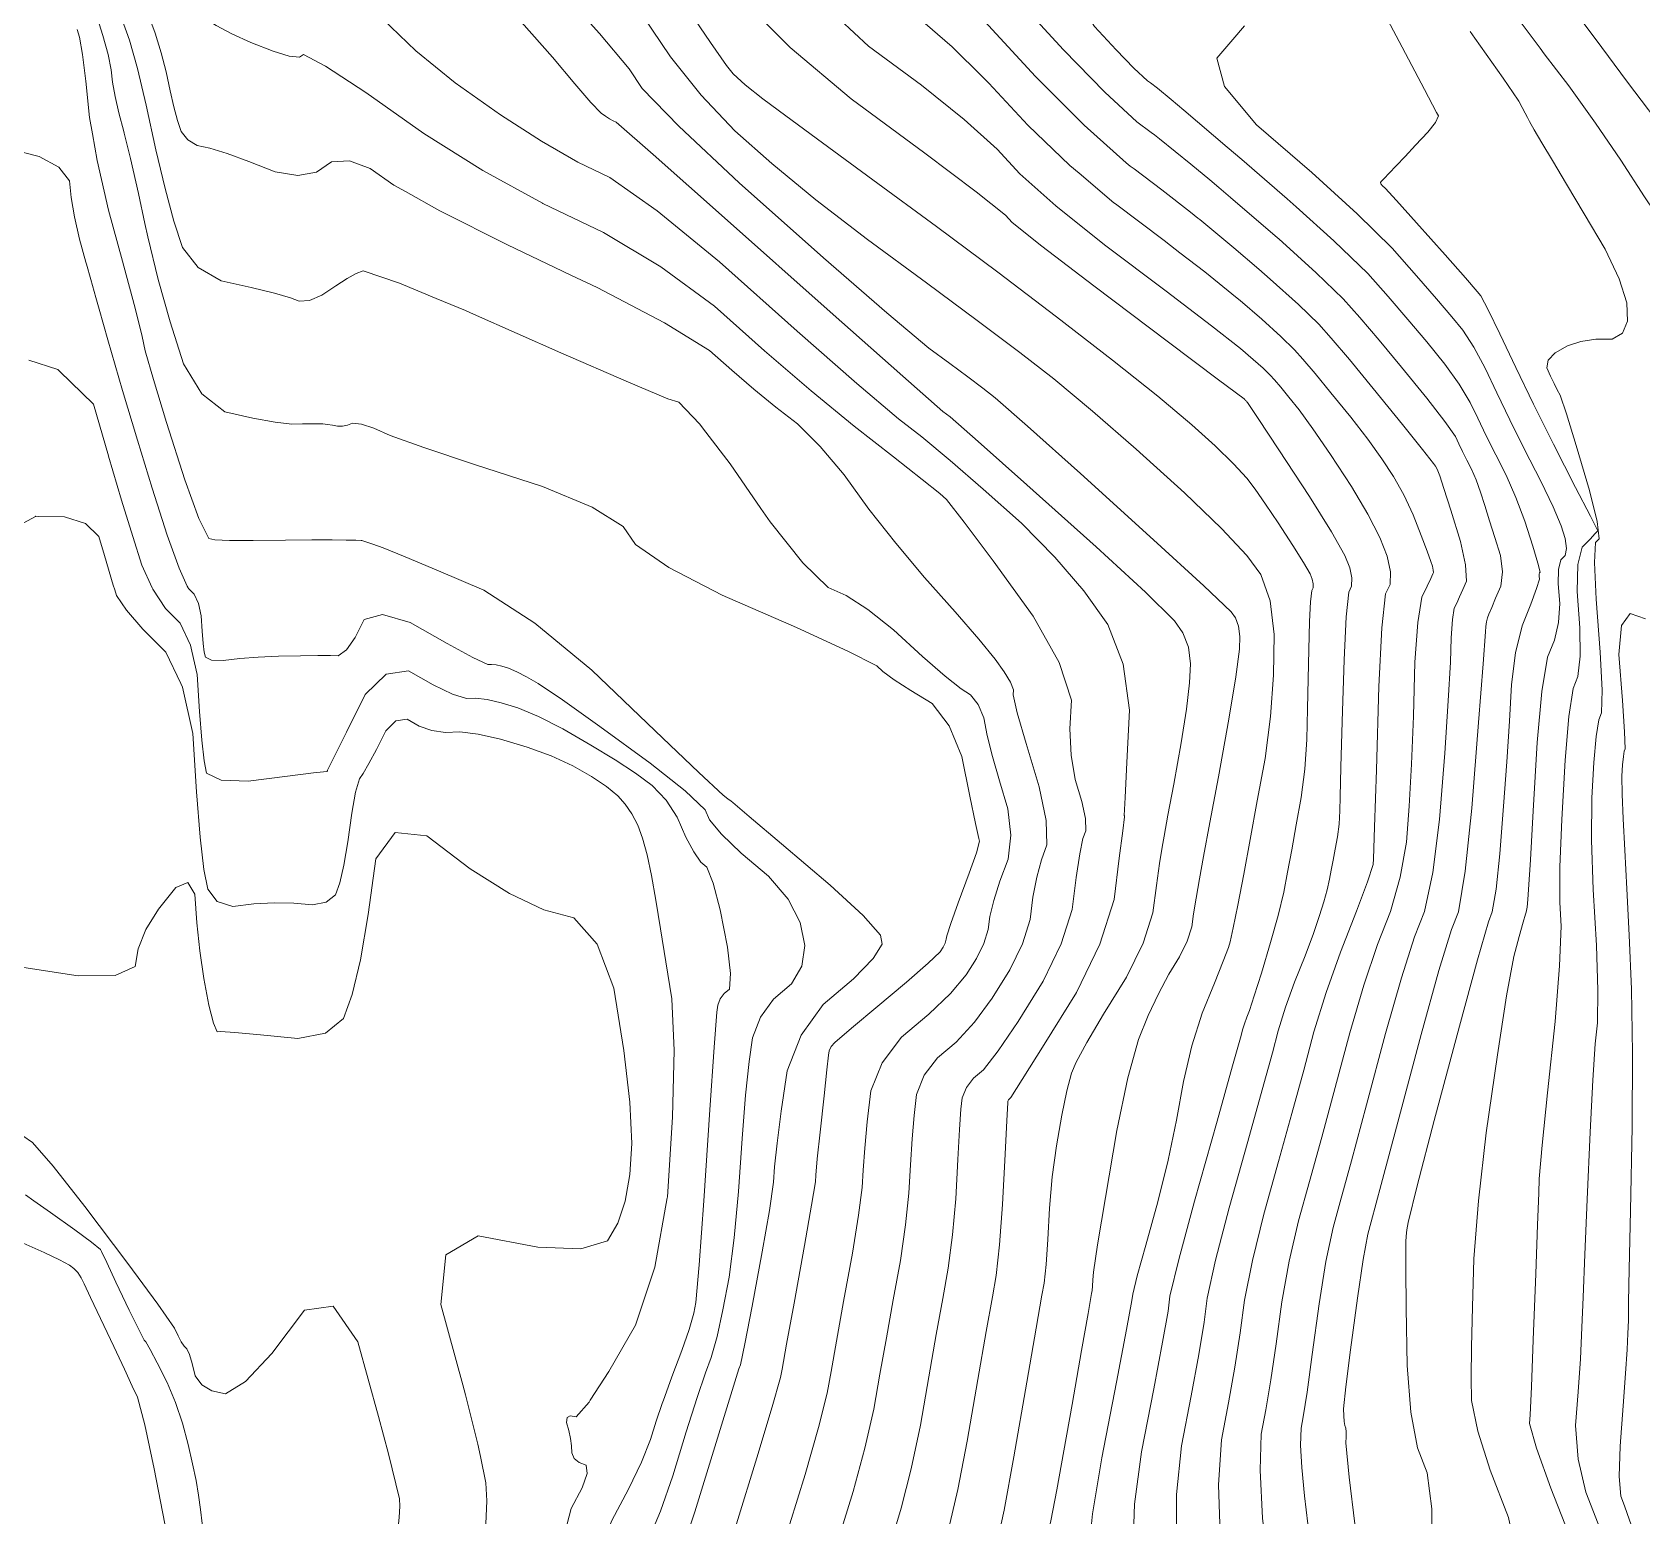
# Model space of a CAD drawing. Header units: inches. Extents: x 1337389 to 1347141, y 407035 to 414577.
# Drawn here: x 1340347.1 to 1340802.1, y 407035.3 to 407457 of the extents above; entities that cross this region are included whole.
import ezdxf

# ---------------------------------------------------------------- set-up
doc = ezdxf.new("R2010")
doc.units = ezdxf.units.IN
doc.header["$MEASUREMENT"] = 0
doc.layers.add('Topo', color=7, linetype='Continuous', lineweight=15, true_color=0x459900)

msp = doc.modelspace()

# ---------------------------------------------------------------- linework, layer by layer
at = {"layer": 'Topo'}
for p, q in [((1340663.382, 407428.617, 1045), (1340664.3368, 407427.899, 1045)), ((1340643.0631, 407417.0761, 1055), (1340652.8841, 407408.7641, 1055)), ((1340657.523, 407419.129, 1050), (1340658.6029, 407418.318, 1050)), ((1340679.9739, 407415.184, 1045), (1340682.5459, 407413.0239, 1045)), ((1340668.895, 407396.6581, 1055), (1340671.5389, 407394.6139, 1055))]:
    msp.add_line(p, q, dxfattribs=at)
for points, elevation in [([(1340581.4829, 407540.2169), (1340584.7511, 407534.876), (1340587.4711, 407526.7391), (1340587.0368, 407520.0659), (1340583.4508, 407514.8571), (1340580.7119, 407510.5279), (1340578.8212, 407507.0791), (1340577.779, 407504.5101), (1340578.556, 407500.944), (1340581.154, 407496.3801), (1340585.5711, 407490.8199), (1340589.5969, 407486.3159), (1340593.2311, 407482.8661), (1340596.4742, 407480.472), (1340603.8049, 407473.2671), (1340615.224, 407461.2531), (1340621.8852, 407454.028)], 1050), ([(1340373.142, 407428.4471), (1340373.0391, 407428.8722), (1340371.6001, 407434.1511), (1340370.5221, 407438.817), (1340369.8051, 407442.87), (1340369.4509, 407446.31), (1340368.5419, 407450.6971), (1340367.079, 407456.0311), (1340365.061, 407462.3111), (1340362.9031, 407467.695), (1340360.6059, 407472.1829), (1340358.1699, 407475.7752), (1340355.4931, 407479.3141), (1340352.575, 407482.803), (1340349.418, 407486.2391), (1340341.215, 407493.883), (1340327.9681, 407505.7341), (1340327.3979, 407506.2341)], 1110), ([(1340452.3169, 407432.1651), (1340441.374, 407439.8781), (1340430.0449, 407447.3271), (1340423.8011, 407450.657), (1340422.6419, 407449.8658), (1340419.77, 407450.1741), (1340415.1859, 407451.5811), (1340408.8881, 407454.0881), (1340403.531, 407456.519), (1340399.116, 407458.875), (1340395.6428, 407461.155), (1340392.9322, 407462.853), (1340390.9849, 407463.9672), (1340389.7999, 407464.4981), (1340388.8331, 407465.296), (1340388.0839, 407466.3631), (1340387.551, 407467.697), (1340385.736, 407473.806), (1340382.6401, 407484.69), (1340378.2631, 407500.3481), (1340376.0169, 407506.115)], 1095), ([(1340663.2587, 407442.598), (1340662.4342, 407443.2181), (1340658.5531, 407446.8158), (1340653.5419, 407451.9468), (1340647.401, 407458.6091), (1340644.0341, 407463.9599), (1340643.4429, 407467.9971), (1340645.6261, 407470.7229), (1340648.2659, 407473.6879), (1340651.3642, 407476.8921), (1340654.92, 407480.336), (1340656.9321, 407484.7401), (1340657.4011, 407490.1039), (1340656.5791, 407494.9439)], 1040), ([(1340573.0721, 407483.3371), (1340578.176, 407477.626), (1340588.3751, 407467.9451), (1340597.4741, 407461.2258), (1340607.2011, 407452.775), (1340615.8789, 407444.2401)], 1055), ([(1340494.4901, 407471.1351), (1340507.4859, 407456.5752), (1340515.825, 407446.558), (1340519.5079, 407441.0821), (1340529.9001, 407430.3661), (1340547.0021, 407414.408), (1340570.8129, 407393.2089), (1340588.6669, 407377.625), (1340600.565, 407367.654), (1340606.507, 407363.2989), (1340611.6119, 407359.509), (1340615.8809, 407356.2851), (1340619.3129, 407353.6271), (1340628.4961, 407345.6071), (1340643.4309, 407332.2239), (1340664.1159, 407313.4802), (1340678.3201, 407300.4269), (1340686.0421, 407293.0651), (1340687.2817, 407291.394), (1340688.0851, 407289.0859), (1340688.4522, 407286.1411), (1340688.383, 407282.5581), (1340687.3539, 407274.755), (1340685.364, 407262.7319), (1340682.4141, 407246.4879), (1340680.0461, 407233.5541), (1340678.261, 407223.928), (1340677.0582, 407217.612), (1340676.1039, 407212.1981), (1340675.3979, 407207.687), (1340674.941, 407204.078), (1340673.6231, 407200.04), (1340671.445, 407195.5737), (1340668.406, 407190.679), (1340665.454, 407185.149), (1340662.5881, 407178.9841), (1340659.8091, 407172.1849), (1340656.8619, 407161.338), (1340653.7492, 407146.445), (1340650.4682, 407127.504), (1340648.244, 407114.1538), (1340647.0772, 407106.394), (1340646.968, 407104.2249), (1340646.845, 407102.503), (1340646.7079, 407101.2269), (1340646.557, 407100.3979), (1340645.5731, 407094.755), (1340643.7582, 407084.2971), (1340641.1111, 407069.026), (1340638.7761, 407055.9049), (1340636.7529, 407044.9362), (1340635.0421, 407036.1168), (1340634.892, 407035.2906)], 1080), ([(1340542.52, 407472.7671), (1340547.6201, 407466.3469), (1340557.204, 407456.7981)], 1065), ([(1340774.5499, 407450.8659), (1340773.377, 407452.4122), (1340766.0659, 407462.2041), (1340760.6139, 407469.651)], 1020), ([(1340567.3479, 407468.1903), (1340583.518, 407453.025), (1340598.4739, 407441.9801), (1340610.5972, 407432.282), (1340619.8861, 407423.932), (1340626.3419, 407416.9279), (1340636.4631, 407407.8901), (1340650.25, 407396.8149), (1340667.7041, 407383.705), (1340680.5261, 407373.9429), (1340688.717, 407367.5299), (1340692.2758, 407364.4662), (1340695.0552, 407361.967), (1340697.0529, 407360.0311), (1340698.271, 407358.659), (1340700.041, 407356.562), (1340702.363, 407353.741), (1340705.2391, 407350.1951), (1340709.143, 407344.8098), (1340714.075, 407337.5861), (1340720.0351, 407328.5219), (1340724.7029, 407320.707), (1340728.0781, 407314.1432), (1340730.1609, 407308.828), (1340731.126, 407304.399), (1340730.975, 407300.8569), (1340729.707, 407298.2021), (1340728.6369, 407288.5809), (1340727.765, 407271.996), (1340727.0899, 407248.4461), (1340726.5988, 407232.2122), (1340726.2919, 407223.293), (1340726.168, 407221.6899), (1340724.5629, 407216.751), (1340721.4771, 407208.476), (1340716.91, 407196.8639), (1340712.9019, 407185.5031), (1340709.4521, 407174.39), (1340706.56, 407163.5269), (1340703.2299, 407151.3041), (1340699.4627, 407137.7211), (1340695.2581, 407122.778), (1340692.042, 407109.7178), (1340689.815, 407098.543), (1340688.578, 407089.2509), (1340687.0751, 407079.5639), (1340685.3069, 407069.4801), (1340683.2729, 407059.0009), (1340682.5011, 407046.275), (1340682.8606, 407035.2906)], 1060), ([(1340726.905, 407466.895), (1340734.3791, 407452.74), (1340740.6941, 407440.7741), (1340744.1039, 407434.3001), (1340744.611, 407433.32), (1340743.794, 407431.44), (1340741.654, 407428.6591), (1340738.1912, 407424.9772), (1340735.21, 407421.824), (1340732.7109, 407419.198), (1340730.694, 407417.101), (1340729.2748, 407415.6151), (1340728.4539, 407414.7419), (1340728.2299, 407414.481), (1340728.339, 407414.084), (1340728.7811, 407413.5531), (1340729.5539, 407412.887), (1340732.768, 407409.403), (1340738.421, 407403.0991), (1340746.5129, 407393.977), (1340752.2392, 407387.4879), (1340755.5981, 407383.632), (1340756.5901, 407382.4081), (1340758.7332, 407378.4281), (1340762.0249, 407371.692), (1340766.4683, 407362.199), (1340771.5141, 407351.801), (1340777.1661, 407340.4951), (1340783.4209, 407328.284), (1340787.5949, 407320.1309), (1340789.688, 407316.0359), (1340789.6991, 407315.9999), (1340788.967, 407315.215), (1340787.4921, 407313.6831), (1340785.272, 407311.4018), (1340784.0581, 407306.4521), (1340783.8501, 407298.833), (1340784.647, 407288.544), (1340784.7239, 407280.5421), (1340784.0819, 407274.8269), (1340782.7202, 407271.398), (1340781.4989, 407263.5181), (1340780.4191, 407251.1861), (1340779.4801, 407234.404), (1340778.9849, 407220.985), (1340778.9319, 407210.9281), (1340779.3229, 407204.2349), (1340778.8741, 407193.0359), (1340777.5849, 407177.3321), (1340775.457, 407157.122), (1340773.9781, 407142.2838), (1340773.148, 407132.8181), (1340772.967, 407128.7231), (1340772.6248, 407119.771), (1340772.1222, 407105.9619), (1340771.458, 407087.2959), (1340770.9499, 407074.017), (1340770.5978, 407066.1249), (1340770.4018, 407063.619), (1340772.3398, 407056.7031), (1340776.4102, 407045.3758), (1340780.386, 407035.2906)], 1030), ([(1340372.565, 407460.474), (1340374.6031, 407454.705), (1340376.8692, 407446.6459), (1340379.3629, 407436.2972), (1340382.0851, 407423.6571), (1340384.6899, 407412.738), (1340387.176, 407403.5401), (1340389.544, 407396.0639), (1340393.9781, 407390.4439), (1340400.4769, 407386.6799), (1340409.0418, 407384.7729), (1340415.579, 407383.172), (1340420.0861, 407381.8778), (1340422.5642, 407380.892), (1340425.5261, 407381.1281), (1340428.9719, 407382.5881), (1340432.9019, 407385.2698), (1340436.153, 407387.314), (1340438.726, 407388.72), (1340440.619, 407389.486), (1340450.8951, 407386.008), (1340461.3079, 407381.6969)], 1105), ([(1340379.828, 407462.286), (1340381.824, 407456.6371), (1340383.5341, 407451.1101), (1340384.9569, 407445.7051), (1340386.0952, 407440.423), (1340387.1831, 407435.8601), (1340388.2219, 407432.016), (1340389.2119, 407428.891), (1340391.0652, 407426.543), (1340393.7821, 407424.9691), (1340397.3608, 407424.172), (1340402.228, 407422.6531), (1340408.382, 407420.4131), (1340415.8219, 407417.4519), (1340422.1922, 407416.44), (1340427.4921, 407417.3769), (1340431.721, 407420.2631), (1340436.7781, 407420.6109), (1340442.6629, 407418.4181), (1340449.376, 407413.6869), (1340452.6111, 407411.8891)], 1100), ([(1340446.1701, 407460.7641), (1340455.5269, 407451.6919), (1340466.6281, 407442.63), (1340479.4721, 407433.5771), (1340491.046, 407426.106), (1340501.3499, 407420.2149), (1340510.3842, 407415.9059), (1340523.735, 407406.5031), (1340541.4039, 407392.0061), (1340563.39, 407372.4159), (1340580.2481, 407357.642), (1340591.9801, 407347.6849), (1340598.5851, 407342.544), (1340606.5778, 407335.907), (1340615.961, 407327.775), (1340626.7331, 407318.147), (1340636.1987, 407308.5642), (1340644.3599, 407299.0251), (1340651.2151, 407289.53), (1340655.531, 407278.275), (1340657.3089, 407265.2579), (1340656.547, 407250.481), (1340656.0561, 407240.5768), (1340655.8332, 407235.5482), (1340655.8809, 407235.393), (1340655.9058, 407235.2721), (1340655.9081, 407235.1849), (1340655.8881, 407235.1322), (1340655.383, 407231.216), (1340654.393, 407223.438), (1340652.9181, 407211.7962), (1340648.8939, 407199.1379), (1340642.322, 407185.461), (1340633.2001, 407170.7668), (1340626.9968, 407160.869), (1340623.712, 407155.7659), (1340623.3459, 407155.458), (1340623.0872, 407155.116), (1340622.9341, 407154.738), (1340622.889, 407154.3248), (1340622.622, 407149.3291), (1340622.132, 407139.751), (1340621.42, 407125.5909), (1340620.5819, 407114.1601), (1340619.6171, 407105.4581), (1340618.527, 407099.4851), (1340616.7931, 407089.698), (1340614.4178, 407076.097), (1340611.3989, 407058.6821), (1340608.7303, 407044.9541), (1340606.4981, 407035.2906)], 1090), ([(1340519.7162, 407461.5699), (1340527.518, 407449.9722), (1340536.191, 407439.1479), (1340545.737, 407429.0989), (1340556.1542, 407419.824), (1340568.661, 407409.563), (1340583.2581, 407398.317), (1340599.944, 407386.0851), (1340614.281, 407375.4421), (1340626.2689, 407366.3881), (1340635.9071, 407358.9229), (1340646.881, 407349.8249), (1340659.191, 407339.0939), (1340672.8351, 407326.7299), (1340683.2609, 407316.695), (1340690.4699, 407308.989), (1340694.4599, 407303.611), (1340697.046, 407296.1818), (1340698.2269, 407286.7031), (1340698.0039, 407275.172), (1340697.1301, 407263.491), (1340695.6051, 407251.6579), (1340693.428, 407239.675), (1340691.4209, 407228.7672), (1340689.5848, 407218.9349), (1340687.917, 407210.18), (1340686.644, 407203.8089), (1340685.7651, 407199.824), (1340685.2788, 407198.2231), (1340683.802, 407194.334), (1340681.332, 407188.1539), (1340677.8711, 407179.6849), (1340674.9329, 407170.402), (1340672.5178, 407160.304), (1340670.6281, 407149.391), (1340668.2239, 407138.05), (1340665.3048, 407126.2812), (1340661.8729, 407114.0849), (1340659.509, 407105.3831), (1340658.2131, 407100.176), (1340657.985, 407098.4639), (1340656.4501, 407090.195), (1340653.6068, 407075.3699), (1340649.4569, 407053.987), (1340646.8559, 407038.1029), (1340646.5714, 407035.2906)], 1075), ([(1340531.63, 407464.6559), (1340538.857, 407454.0541), (1340543.415, 407447.5601), (1340545.2741, 407445.219), (1340548.6829, 407442.0579), (1340553.6399, 407438.074), (1340560.147, 407433.2688), (1340570.5029, 407425.6539), (1340584.707, 407415.23), (1340602.759, 407401.996), (1340620.076, 407389.0832), (1340636.6569, 407376.491), (1340652.5021, 407364.219), (1340665.2669, 407354.0431), (1340674.9499, 407345.9639), (1340681.5539, 407339.9799), (1340686.7279, 407334.9511), (1340690.4741, 407330.8751), (1340692.79, 407327.7521), (1340695.735, 407323.5409), (1340699.308, 407318.2409), (1340703.51, 407311.851), (1340706.518, 407307.0649), (1340708.332, 407303.8802), (1340708.9511, 407302.298), (1340709.2391, 407300.9801), (1340709.194, 407299.9259), (1340708.8163, 407299.1359), (1340708.4889, 407295.944), (1340708.21, 407290.351), (1340707.9811, 407282.3569), (1340707.7719, 407274.1328), (1340707.584, 407265.678), (1340707.416, 407256.9929), (1340706.8371, 407248.6289), (1340705.8449, 407240.5851), (1340704.4428, 407232.861), (1340703.1488, 407225.8311), (1340701.965, 407219.494), (1340700.8908, 407213.8511), (1340699.3019, 407207.2129), (1340697.2001, 407199.5821), (1340694.5831, 407190.9579), (1340692.5859, 407184.5641), (1340691.2069, 407180.4011), (1340690.4471, 407178.4679), (1340689.7978, 407176.645), (1340689.259, 407174.9291), (1340688.832, 407173.3219), (1340686.4252, 407164.7132), (1340682.0402, 407149.0999), (1340675.6758, 407126.4849), (1340671.245, 407109.9959), (1340668.747, 407099.632), (1340668.1833, 407095.3929), (1340666.6581, 407086.6511), (1340664.174, 407073.4071), (1340660.729, 407055.6578), (1340658.7378, 407040.8271), (1340658.4879, 407035.2906)], 1070), ([(1340627.828, 407463.7119), (1340638.6131, 407452.0119), (1340650.3209, 407440.0249), (1340659.388, 407431.617), (1340663.382, 407428.617)], 1045), ([(1340824.5508, 407407.4219), (1340821.571, 407411.39), (1340813.8811, 407421.6529), (1340809.855, 407427.0659), (1340809.492, 407427.6289), (1340808.3939, 407429.1321), (1340806.5599, 407431.577), (1340803.9901, 407434.9631), (1340798.1151, 407442.816), (1340788.935, 407455.1359), (1340782.095, 407464.3311)], 1015), ([(1340359.8201, 407457.6759), (1340360.503, 407455.549), (1340361.313, 407450.694), (1340362.25, 407443.1111), (1340363.3121, 407432.7992), (1340364.1229, 407428.2121)], 1115), ([(1340485.4171, 407459.8319), (1340494.199, 407449.868), (1340500.4711, 407442.3881), (1340505.062, 407437.112), (1340507.9721, 407434.0418), (1340509.2008, 407433.176), (1340510.3079, 407432.461), (1340511.2937, 407431.8972), (1340512.1579, 407431.4851), (1340522.675, 407422.3521), (1340542.8438, 407404.5), (1340572.6662, 407377.928), (1340593.227, 407359.683), (1340604.5271, 407349.7671), (1340606.5679, 407348.179), (1340614.4771, 407341.2671), (1340628.254, 407329.031), (1340647.901, 407311.47), (1340661.8082, 407298.642), (1340669.9771, 407290.544), (1340672.407, 407287.179), (1340673.9352, 407283.139), (1340674.56, 407278.424), (1340674.282, 407273.036), (1340673.3939, 407265.572), (1340671.895, 407256.0311), (1340669.7851, 407244.4152), (1340668.181, 407235.6321), (1340667.082, 407229.681), (1340666.4879, 407226.564), (1340665.7669, 407221.915), (1340664.9179, 407215.7349), (1340663.9412, 407208.0239), (1340661.1252, 407199.396), (1340656.4701, 407189.852), (1340649.9771, 407179.3912), (1340645.2219, 407171.376), (1340642.2059, 407165.805), (1340640.9279, 407162.6799), (1340639.573, 407157.694), (1340638.142, 407150.8471), (1340636.6342, 407142.14), (1340635.4791, 407133.37), (1340634.678, 407124.537), (1340634.231, 407115.64), (1340633.726, 407108.5751), (1340633.1631, 407103.3419), (1340632.542, 407099.941), (1340630.904, 407090.614), (1340628.25, 407075.36), (1340624.578, 407054.1791), (1340621.8371, 407039.111), (1340621.0642, 407035.2906)], 1085), ([(1340557.204, 407456.7981), (1340561.376, 407452.6419), (1340578.6611, 407438.1039), (1340599.475, 407422.734), (1340613.994, 407411.79), (1340622.2181, 407405.2709), (1340624.147, 407403.1778), (1340632.4759, 407396.4929), (1340647.2051, 407385.2142), (1340668.3331, 407369.3431), (1340682.4891, 407358.7019), (1340689.6709, 407353.2919), (1340689.8791, 407353.112), (1340690.0421, 407352.9661), (1340690.1591, 407352.8521), (1340690.23, 407352.772), (1340690.334, 407352.6492), (1340690.4699, 407352.484), (1340690.638, 407352.277), (1340693.6451, 407347.737), (1340699.489, 407338.866), (1340708.171, 407325.6632), (1340714.4101, 407315.7111), (1340718.205, 407309.0112), (1340719.5561, 407305.563), (1340720.1819, 407302.6899), (1340720.084, 407300.3921), (1340719.262, 407298.6689), (1340718.547, 407291.7112), (1340717.9399, 407279.5181), (1340717.4412, 407262.0892), (1340717.0827, 407249.1722), (1340716.8661, 407240.7661), (1340716.7911, 407236.8711), (1340716.531, 407233.1191), (1340716.086, 407229.5121), (1340715.457, 407226.0481), (1340714.8769, 407222.8951), (1340714.346, 407220.0528), (1340713.864, 407217.5222), (1340713.1521, 407214.5451), (1340712.2088, 407211.1231), (1340711.0349, 407207.2539), (1340709.27, 407202.1769), (1340706.913, 407195.8891), (1340703.9639, 407188.3921), (1340701.4452, 407181.316), (1340699.3549, 407174.6599), (1340697.696, 407168.425), (1340694.8281, 407158.008), (1340690.751, 407143.411), (1340685.4669, 407124.632), (1340681.6431, 407109.8567), (1340679.2809, 407099.0869), (1340678.3801, 407092.3219), (1340676.8671, 407083.108), (1340674.7402, 407071.4429), (1340672.001, 407057.3301), (1340670.62, 407043.5513), (1340670.6053, 407035.2906)], 1065), ([(1340689.7779, 407458.7219), (1340686.517, 407454.9359), (1340681.9809, 407449.627), (1340684.1941, 407441.5809), (1340693.1561, 407430.796), (1340708.868, 407417.2741), (1340721.6581, 407405.649), (1340731.5259, 407395.9211), (1340738.4729, 407388.091), (1340744.1179, 407381.6201), (1340748.4621, 407376.509), (1340751.5038, 407372.7579), (1340754.625, 407367.9231), (1340757.823, 407362.0049), (1340761.1, 407355.0041), (1340764.822, 407347.334), (1340768.9899, 407338.9962), (1340773.6041, 407329.989), (1340777.0591, 407322.791), (1340779.357, 407317.3999), (1340780.4979, 407313.817), (1340780.8588, 407311.0179), (1340780.4401, 407309.0029), (1340779.242, 407307.772), (1340778.5869, 407305.1), (1340778.474, 407300.987), (1340778.9052, 407295.4331), (1340778.5541, 407290.1259), (1340777.4221, 407285.0641), (1340775.51, 407280.249), (1340773.8749, 407270.6039), (1340772.518, 407256.1281), (1340771.438, 407236.8219), (1340770.6429, 407222.9879), (1340770.1349, 407214.6239), (1340769.912, 407211.7311), (1340769.685, 407209.603), (1340769.4541, 407208.241), (1340769.2191, 407207.6431), (1340768.5571, 407205.3469), (1340767.4681, 407201.351), (1340765.952, 407195.6561), (1340763.8941, 407184.5062), (1340761.2941, 407167.9039), (1340758.1519, 407145.8471), (1340755.9281, 407126.6012), (1340754.6209, 407110.1672), (1340754.232, 407096.543), (1340754.001, 407085.339), (1340753.9288, 407076.5531), (1340754.015, 407070.1869), (1340755.788, 407061.486), (1340759.2479, 407050.45), (1340764.3961, 407037.0799), (1340764.8377, 407035.2906)], 1035), ([(1340767.183, 407437.7178), (1340762.9271, 407443.9709), (1340754.9459, 407455.299), (1340753.6121, 407457.166)], 1025), ([(1340621.8852, 407454.028), (1340630.7331, 407444.429), (1340644.438, 407430.683), (1340656.3421, 407420.0171), (1340657.523, 407419.129)], 1050), ([(1340811.166, 407398.1751), (1340808.692, 407401.71), (1340802.8621, 407410.448), (1340796.201, 407420.782), (1340789.0659, 407431.2202), (1340781.4579, 407441.7629), (1340774.5499, 407450.8659)], 1020), ([(1340615.8789, 407444.2401), (1340617.5549, 407442.5919), (1340628.537, 407430.6789), (1340640.451, 407419.2859), (1340643.0631, 407417.0761)], 1055), ([(1340669.1039, 407437.8841), (1340665.184, 407441.1518), (1340663.2587, 407442.598)], 1040), ([(1340689.0189, 407420.9398), (1340684.9002, 407424.4851), (1340672.6731, 407434.9081), (1340669.1039, 407437.8841)], 1040), ([(1340790.741, 407264.59), (1340790.8941, 407270.959), (1340790.389, 407281.6559), (1340789.225, 407296.6791), (1340788.7801, 407307.0329), (1340789.0529, 407312.7201), (1340790.0429, 407313.7379), (1340789.458, 407318.6401), (1340787.298, 407327.425), (1340783.5609, 407340.0941), (1340780.8058, 407349.0569), (1340779.031, 407354.3122), (1340778.238, 407355.8618), (1340777.346, 407357.67), (1340776.355, 407359.738), (1340775.2663, 407362.065), (1340775.6943, 407364.261), (1340777.6389, 407366.327), (1340781.1001, 407368.262), (1340784.932, 407369.5479), (1340789.136, 407370.1831), (1340793.7119, 407370.1679), (1340796.6941, 407371.8739), (1340798.082, 407375.3011), (1340797.8769, 407380.448), (1340795.7639, 407387.2201), (1340791.7429, 407395.6169), (1340785.813, 407405.6391), (1340780.862, 407413.9909), (1340776.889, 407420.6732), (1340773.893, 407425.6859), (1340771.7151, 407429.3799), (1340770.3519, 407431.7549), (1340769.8072, 407432.8109), (1340769.1301, 407434.108), (1340768.3231, 407435.6431), (1340767.3861, 407437.4189), (1340767.183, 407437.7178)], 1025), ([(1340491.317, 407408.5831), (1340474.466, 407417.8609), (1340457.7879, 407428.3089), (1340452.3169, 407432.1651)], 1095), ([(1340326.5899, 407427.2339), (1340328.1269, 407426.95), (1340334.0228, 407425.644), (1340341.005, 407423.92), (1340349.0711, 407421.7781), (1340354.6099, 407418.7849), (1340357.622, 407414.9391), (1340358.1061, 407410.2419), (1340359.07, 407404.7568), (1340360.5151, 407398.4859), (1340362.2881, 407391.982)], 1120), ([(1340364.1229, 407428.2121), (1340365.459, 407420.6499), (1340368.69, 407406.662), (1340372.62, 407392.251)], 1115), ([(1340378.948, 407402.84), (1340377.1131, 407411.3592), (1340374.8769, 407421.2751), (1340373.142, 407428.4471)], 1110), ([(1340664.3368, 407427.899), (1340665.8139, 407426.7902), (1340674.636, 407419.6672), (1340679.9739, 407415.184)], 1045), ([(1340704.4002, 407407.6031), (1340701.8651, 407409.883), (1340689.0189, 407420.9398)], 1040), ([(1340658.6029, 407418.318), (1340666.4441, 407412.4279), (1340674.5201, 407406.064)], 1050), ([(1340452.6111, 407411.8891), (1340462.3091, 407406.498), (1340481.463, 407396.8521), (1340499.3659, 407388.3109)], 1100), ([(1340682.5459, 407413.0239), (1340685.854, 407410.246), (1340699.1429, 407398.8089)], 1045), ([(1340591.4375, 407035.2906), (1340592.7968, 407039.674), (1340595.6239, 407050.798), (1340598.22, 407063.1851), (1340600.586, 407076.834), (1340602.6829, 407088.782), (1340604.512, 407099.029), (1340606.072, 407107.5729), (1340607.298, 407116.9609), (1340608.1889, 407127.194), (1340608.746, 407138.2701), (1340609.234, 407146.714), (1340609.652, 407152.528), (1340610.0009, 407155.7111), (1340611.1738, 407158.6211), (1340613.1709, 407161.2589), (1340615.9921, 407163.6259), (1340620.2181, 407168.9819), (1340625.8502, 407177.327), (1340632.886, 407188.6629), (1340637.9572, 407199.2129), (1340641.0612, 407208.9792), (1340642.199, 407217.9591), (1340643.2241, 407224.6539), (1340644.1361, 407229.0631), (1340644.9359, 407231.1861), (1340644.8371, 407234.672), (1340643.8401, 407239.522), (1340641.9452, 407245.7341), (1340640.8209, 407252.5769), (1340640.4669, 407260.0511), (1340640.885, 407268.155), (1340637.4028, 407278.7659), (1340630.0229, 407291.8819), (1340618.743, 407307.505), (1340610.5899, 407318.4848), (1340605.5661, 407324.824), (1340603.668, 407326.5187), (1340598.68, 407330.5481), (1340590.6021, 407336.9089), (1340579.433, 407345.602), (1340567.2698, 407355.6011), (1340554.114, 407366.9039), (1340539.9639, 407379.512), (1340524.796, 407390.653), (1340508.61, 407400.3271), (1340491.4071, 407408.5328), (1340491.317, 407408.5831)], 1095), ([(1340652.8841, 407408.7641), (1340653.2961, 407408.4158), (1340667.0741, 407398.0663), (1340668.895, 407396.6581)], 1055), ([(1340674.5201, 407406.064), (1340676.5991, 407404.4251), (1340677.1379, 407403.9799)], 1050), ([(1340742.7275, 407035.2906), (1340742.749, 407039.559), (1340741.4238, 407049.713), (1340738.709, 407056.7672), (1340736.8262, 407066.874), (1340735.7739, 407080.0349), (1340735.5538, 407096.2498), (1340735.4199, 407107.491), (1340735.371, 407113.756), (1340735.4078, 407115.046), (1340735.531, 407116.6021), (1340735.7419, 407118.4238), (1340736.04, 407120.5129), (1340738.6071, 407130.8041), (1340743.4429, 407149.297), (1340750.55, 407175.9919), (1340755.654, 407194.7219), (1340758.757, 407205.4881), (1340759.8589, 407208.2879), (1340760.941, 407214.6741), (1340762.005, 407224.6481), (1340763.0499, 407238.2078), (1340763.941, 407250.7071), (1340764.6762, 407262.145), (1340765.2569, 407272.5219), (1340766.465, 407281.507), (1340768.3, 407289.1), (1340770.7629, 407295.302), (1340772.3841, 407299.7091), (1340773.162, 407302.3221), (1340773.0991, 407303.141), (1340773.1159, 407303.7481), (1340773.2119, 407304.1419), (1340773.3891, 407304.324), (1340772.7502, 407306.821), (1340771.296, 407311.6341), (1340769.0271, 407318.7639), (1340766.5238, 407325.4498), (1340763.7859, 407331.695), (1340760.814, 407337.4959), (1340758.13, 407342.867), (1340755.7319, 407347.8081), (1340753.621, 407352.3181), (1340750.5168, 407357.417), (1340746.4179, 407363.107), (1340741.326, 407369.3859), (1340735.9969, 407375.7521), (1340730.4321, 407382.2038), (1340724.6321, 407388.7431), (1340715.1091, 407397.969), (1340704.4002, 407407.6031)], 1040), ([(1340546.1668, 407035.2906), (1340551.9529, 407053.954), (1340556.303, 407068.3291), (1340558.6821, 407076.6929), (1340559.0898, 407079.0461), (1340560.352, 407086.0352), (1340562.4671, 407097.6589), (1340565.4358, 407113.9191), (1340567.446, 407125.367), (1340568.4969, 407132.0019), (1340568.589, 407133.8249), (1340569.0281, 407138.4841), (1340569.814, 407145.979), (1340570.9481, 407156.3109), (1340571.7601, 407163.5901), (1340572.25, 407167.8172), (1340572.4178, 407168.9911), (1340573.0072, 407170.1801), (1340574.015, 407171.3829), (1340575.4429, 407172.5999), (1340579.3012, 407175.8481), (1340585.587, 407181.128), (1340594.302, 407188.438), (1340600.372, 407193.7318), (1340603.798, 407197.009), (1340604.5802, 407198.268), (1340605.144, 407199.4411), (1340605.4891, 407200.526), (1340605.6151, 407201.5231), (1340606.7451, 407204.9671), (1340608.8801, 407210.8551), (1340612.019, 407219.19), (1340614.0371, 407224.99), (1340614.9341, 407228.2569), (1340614.71, 407228.9901), (1340613.7951, 407233.22), (1340612.1889, 407240.9451), (1340609.8921, 407252.167), (1340606.3349, 407260.8979), (1340601.5202, 407267.137), (1340595.4461, 407270.884), (1340590.807, 407273.9191), (1340587.6039, 407276.2421), (1340585.835, 407277.8531), (1340577.675, 407281.987), (1340563.123, 407288.645), (1340542.1802, 407297.8269), (1340527.036, 407305.6539), (1340517.6902, 407312.1251), (1340514.1419, 407317.2411), (1340505.3671, 407322.7151), (1340491.362, 407328.547), (1340472.129, 407334.738), (1340457.778, 407339.5429), (1340448.308, 407342.961), (1340443.7189, 407344.992), (1340440.18, 407346.152), (1340437.6909, 407346.44), (1340436.2519, 407345.8581), (1340434.8219, 407345.5699), (1340433.4021, 407345.5779), (1340431.991, 407345.881), (1340430.606, 407346.0909), (1340429.248, 407346.205), (1340427.916, 407346.226), (1340426.0101, 407346.224), (1340423.5321, 407346.1999), (1340420.4799, 407346.1538), (1340415.8001, 407346.712), (1340409.492, 407347.875), (1340401.557, 407349.6419), (1340395.0189, 407354.7629), (1340389.876, 407363.237), (1340386.1288, 407375.065), (1340382.753, 407387.0282), (1340379.7481, 407399.126), (1340378.948, 407402.84)], 1110), ([(1340677.1379, 407403.9799), (1340686.8083, 407396.0081), (1340693.8459, 407389.951)], 1050), ([(1340699.1429, 407398.8089), (1340699.468, 407398.5288), (1340710.0961, 407388.9691), (1340717.737, 407381.5651), (1340722.3921, 407376.3181), (1340727.8761, 407369.8841), (1340734.189, 407362.264), (1340741.3318, 407353.4562), (1340746.409, 407346.912), (1340749.419, 407342.6311), (1340750.3639, 407340.612), (1340751.4371, 407338.4009), (1340752.639, 407335.997), (1340753.9689, 407333.4), (1340755.2619, 407330.3919), (1340756.5189, 407326.972), (1340757.7379, 407323.1399), (1340759.0829, 407318.865), (1340760.553, 407314.148), (1340762.1481, 407308.9871), (1340762.721, 407304.4022), (1340762.274, 407300.3939), (1340760.8041, 407296.9629), (1340759.6853, 407294.3241), (1340758.9162, 407292.4761), (1340758.4961, 407291.4191), (1340758.1901, 407290.2331), (1340757.996, 407288.9152), (1340757.915, 407287.467), (1340757.2381, 407278.4259), (1340755.9659, 407261.7919), (1340754.0989, 407237.5651), (1340752.1979, 407219.7458), (1340750.263, 407208.335), (1340748.295, 407203.332), (1340744.7879, 407191.7469), (1340739.7399, 407173.581), (1340733.1518, 407148.8328), (1340728.4381, 407131.1899), (1340725.598, 407120.651), (1340724.6311, 407117.2159), (1340723.336, 407110.0369), (1340721.7111, 407099.1138), (1340719.758, 407084.4479), (1340718.4651, 407074.0069), (1340717.8319, 407067.7941), (1340717.859, 407065.807), (1340717.972, 407064.237), (1340718.1701, 407063.0828), (1340718.453, 407062.347), (1340718.592, 407061.287), (1340718.5851, 407059.9021), (1340718.433, 407058.1951), (1340719.4319, 407048.5061), (1340721.0402, 407035.2906)], 1045), ([(1340372.62, 407392.251), (1340373.0051, 407390.837), (1340376.1751, 407378.9269), (1340378.199, 407370.931), (1340379.0778, 407366.8499), (1340381.3729, 407358.7371), (1340385.0821, 407346.5901), (1340390.208, 407330.4109), (1340394.1921, 407319.4979), (1340397.035, 407313.8522), (1340398.7379, 407313.4729), (1340402.923, 407313.2662), (1340409.5901, 407313.232), (1340418.738, 407313.371), (1340426.1691, 407313.443), (1340431.881, 407313.4491), (1340435.8741, 407313.3869), (1340438.6041, 407313.332), (1340440.071, 407313.282), (1340440.2759, 407313.2379), (1340441.3881, 407312.8721), (1340443.4081, 407312.185), (1340446.3359, 407311.1761), (1340452.535, 407308.6799), (1340462.0051, 407304.6969), (1340474.7469, 407299.2282), (1340489.1899, 407289.8589), (1340505.3361, 407276.5902), (1340523.1831, 407259.4211), (1340535.5361, 407247.6449), (1340542.3942, 407241.262), (1340543.758, 407240.271), (1340544.6771, 407239.5902), (1340545.1489, 407239.2181), (1340545.1772, 407239.1562), (1340549.771, 407235.2411), (1340558.9331, 407227.4721), (1340572.663, 407215.8508), (1340581.9798, 407207.2631), (1340586.8841, 407201.7099), (1340587.374, 407199.1899), (1340584.8419, 407195.0728), (1340579.286, 407189.3601), (1340570.708, 407182.05), (1340564.4439, 407173.382), (1340560.4951, 407163.3561), (1340558.8621, 407151.972), (1340557.6771, 407142.93), (1340556.9401, 407136.2301), (1340556.6521, 407131.8739), (1340555.5059, 407123.8491), (1340553.5018, 407112.156), (1340550.6391, 407096.795), (1340548.5829, 407086.1641), (1340547.334, 407080.2631), (1340546.8899, 407079.0921), (1340544.5829, 407071.764), (1340540.4129, 407058.278), (1340534.378, 407038.6341), (1340533.3235, 407035.2906)], 1115), ([(1340671.5389, 407394.6139), (1340678.562, 407389.184), (1340687.7619, 407381.7692), (1340688.5491, 407381.092)], 1055), ([(1340362.2881, 407391.982), (1340362.4399, 407391.426), (1340363.6591, 407387.0851)], 1120), ([(1340499.3659, 407388.3109), (1340506.8358, 407384.748), (1340525.856, 407374.804), (1340538.524, 407367.0189), (1340544.8378, 407361.392), (1340551.096, 407356.0469), (1340557.2989, 407350.981), (1340563.446, 407346.1971), (1340569.887, 407339.7989), (1340576.6221, 407331.7871), (1340583.6511, 407322.1632), (1340591.2251, 407312.5051), (1340599.3449, 407302.8151), (1340608.01, 407293.0909), (1340614.6611, 407285.399), (1340619.296, 407279.7391), (1340621.9149, 407276.1109), (1340623.637, 407273.2152), (1340624.4611, 407271.0519), (1340624.3882, 407269.6209), (1340625.5859, 407264.5769), (1340628.0572, 407255.92), (1340631.8001, 407243.6509), (1340633.7689, 407234.0729), (1340633.964, 407227.187), (1340632.384, 407222.994), (1340631.0641, 407218.0909), (1340630.0039, 407212.4798), (1340629.203, 407206.161), (1340627.019, 407199.289), (1340623.4509, 407191.865), (1340618.4991, 407183.8879), (1340613.4399, 407177.095), (1340608.2721, 407171.4861), (1340602.9969, 407167.06), (1340599.262, 407162.126), (1340597.068, 407156.6829), (1340596.4149, 407150.7309), (1340595.8459, 407144.1), (1340595.36, 407136.7881), (1340594.9591, 407128.7961), (1340594.0139, 407119.763), (1340592.5272, 407109.688), (1340590.4972, 407098.5719), (1340588.5729, 407087.867), (1340586.754, 407077.5721), (1340585.0409, 407067.6871), (1340582.517, 407056.642), (1340579.1821, 407044.4341), (1340576.3469, 407035.2906)], 1100), ([(1340693.8459, 407389.951), (1340697.0711, 407387.1751), (1340705.082, 407379.9679), (1340710.8429, 407374.3871), (1340714.3511, 407370.4312), (1340719.4539, 407364.387), (1340726.1498, 407356.2542), (1340734.44, 407346.032), (1340740.1391, 407338.9559), (1340743.247, 407335.025), (1340743.7627, 407334.2392), (1340744.2309, 407333.401), (1340744.649, 407332.5111), (1340745.0181, 407331.568), (1340746.1719, 407328.0039), (1340748.1102, 407321.8182), (1340750.8321, 407313.01), (1340752.3031, 407306.3368), (1340752.524, 407301.797), (1340751.4939, 407299.3919), (1340750.5831, 407297.317), (1340749.7889, 407295.5728), (1340749.1149, 407294.16), (1340748.598, 407290.9001), (1340748.2408, 407285.794), (1340748.041, 407278.8409), (1340747.426, 407267.9511), (1340746.396, 407253.122), (1340744.9491, 407234.3541), (1340743.04, 407219.441), (1340740.6678, 407208.382), (1340737.834, 407201.176), (1340734.1591, 407189.6659), (1340729.6441, 407173.851), (1340724.288, 407153.731), (1340720.0351, 407137.8941), (1340716.8861, 407126.3409), (1340714.8401, 407119.0701), (1340712.8388, 407109.4407), (1340710.884, 407097.4539), (1340708.9741, 407083.11), (1340707.4931, 407072.4761), (1340706.4399, 407065.5541), (1340705.817, 407062.344), (1340705.6719, 407057.553), (1340706.0031, 407051.1809), (1340706.812, 407043.2301), (1340707.7295, 407035.2906)], 1050), ([(1340363.6591, 407387.0851), (1340365.106, 407381.934), (1340366.0522, 407378.6239)], 1120), ([(1340366.0522, 407378.6239), (1340368.512, 407370.0101), (1340372.66, 407355.6519), (1340376.8279, 407341.6668), (1340381.016, 407328.0549), (1340385.2229, 407314.8159), (1340388.606, 407305.4101), (1340390.9179, 407300.3749)], 1120), ([(1340461.3079, 407381.6969), (1340469.5511, 407378.2839), (1340471.847, 407377.2682)], 1105), ([(1340688.5491, 407381.092), (1340694.6739, 407375.8209), (1340700.0691, 407370.9669), (1340703.9481, 407367.2091), (1340706.311, 407364.5448), (1340709.7467, 407360.475), (1340714.2568, 407354.9979), (1340719.839, 407348.1141), (1340724.641, 407341.883), (1340728.661, 407336.3051), (1340731.8989, 407331.3809), (1340734.83, 407326.128), (1340737.453, 407320.5459), (1340739.768, 407314.6369), (1340741.454, 407310.2361), (1340742.511, 407307.345), (1340742.9382, 407305.9618), (1340743.1691, 407304.9151), (1340743.2031, 407304.2018), (1340743.0421, 407303.825), (1340742.441, 407302.5399), (1340741.4, 407300.347), (1340739.9199, 407297.2471), (1340738.7871, 407290.096), (1340738.0029, 407278.8951), (1340737.566, 407263.6441), (1340737.0129, 407250.0809), (1340736.344, 407238.2072), (1340735.5589, 407228.022), (1340733.8019, 407218.096), (1340731.0729, 407208.4289), (1340727.372, 407199.0198), (1340723.53, 407187.5839), (1340719.5478, 407174.1201), (1340715.424, 407158.6292), (1340711.6329, 407144.5992), (1340708.1741, 407132.0311), (1340705.049, 407120.9241), (1340702.4409, 407109.58), (1340700.35, 407097.999), (1340698.7761, 407086.1801), (1340697.2841, 407076.0202), (1340695.8741, 407067.5172), (1340694.5449, 407060.6719), (1340694.2341, 407050.458), (1340694.9409, 407036.8738), (1340695.102, 407035.2906)], 1055), ([(1340471.847, 407377.2682), (1340496.589, 407366.3149), (1340515.657, 407358), (1340526.7551, 407353.3391), (1340529.8821, 407352.3319), (1340535.7519, 407346.203), (1340537.5309, 407343.879)], 1105), ([(1340346.153, 407364.246), (1340354.302, 407361.6482), (1340354.8321, 407361.133)], 1125), ([(1340354.8321, 407361.133), (1340364.4742, 407351.7579), (1340368.6841, 407337.1879)], 1125), ([(1340537.5309, 407343.879), (1340544.3641, 407334.9511), (1340553.1121, 407322.3341)], 1105), ([(1340368.6841, 407337.1879), (1340368.7039, 407337.1171), (1340372.383, 407324.6519), (1340375.5121, 407314.363), (1340378.09, 407306.252), (1340381.0089, 407299.8461)], 1125), ([(1340330.6601, 407307.217), (1340338.8119, 407315.0701), (1340348.0471, 407320.0371)], 1130), ([(1340348.0471, 407320.0371), (1340348.162, 407320.099), (1340348.9541, 407320.0848)], 1130), ([(1340348.9541, 407320.0848), (1340356.277, 407319.9568), (1340362.2049, 407318.0672), (1340365.948, 407314.429), (1340367.504, 407309.0421), (1340368.6451, 407305.176)], 1130), ([(1340553.1121, 407322.3341), (1340555.7171, 407318.577), (1340564.9759, 407306.9191), (1340572.141, 407299.9799), (1340577.2101, 407297.757), (1340583.3432, 407293.7681), (1340590.537, 407288.014), (1340598.794, 407280.4939), (1340605.1899, 407274.9321), (1340609.7239, 407271.3261), (1340612.396, 407269.6769), (1340614.514, 407266.9322), (1340616.0791, 407263.091), (1340617.09, 407258.1539), (1340618.569, 407252.2222), (1340620.5172, 407245.295), (1340622.9341, 407237.3741), (1340623.7583, 407230.0049), (1340622.9912, 407223.1882), (1340620.6321, 407216.924), (1340618.9052, 407211.5292), (1340617.8098, 407207.002), (1340617.346, 407203.343), (1340616.0809, 407199.365), (1340614.0161, 407195.0671), (1340611.1492, 407190.448), (1340606.6611, 407185.208), (1340600.552, 407179.3459), (1340592.8219, 407172.861), (1340587.3499, 407165.6311), (1340584.135, 407157.6549), (1340583.178, 407148.9351), (1340582.458, 407141.4849), (1340581.975, 407135.3058), (1340581.7282, 407130.3991), (1340580.7303, 407122.565), (1340578.9818, 407111.8041), (1340576.4821, 407098.1159), (1340574.462, 407086.951), (1340572.9221, 407078.3091), (1340571.861, 407072.1901), (1340569.4101, 407062.4849), (1340565.5679, 407049.1939), (1340561.2567, 407035.2906)], 1105), ([(1340368.6451, 407305.176), (1340368.8571, 407304.4571), (1340370.0081, 407300.672), (1340370.45, 407299.283)], 1130), ([(1340370.45, 407299.283), (1340370.9571, 407297.6867), (1340373.7569, 407293.5242), (1340378.4089, 407288.1818), (1340384.913, 407281.6609), (1340389.125, 407272.8301)], 1130), ([(1340381.0089, 407299.8461), (1340381.182, 407299.4668), (1340384.787, 407294.01), (1340388.9049, 407289.8799), (1340391.874, 407283.6572), (1340392.246, 407281.957)], 1125), ([(1340390.9179, 407300.3749), (1340391.1649, 407299.838), (1340391.2719, 407299.731)], 1120), ([(1340391.2719, 407299.731), (1340392.898, 407298.1002), (1340394.1482, 407295.481), (1340394.9141, 407291.9799), (1340395.196, 407287.5979), (1340395.479, 407284.1802), (1340395.7619, 407281.7279), (1340396.0461, 407280.2401), (1340397.8082, 407279.441), (1340401.0471, 407279.3312), (1340405.764, 407279.9111), (1340410.9869, 407280.3281), (1340416.718, 407280.585), (1340422.954, 407280.6802), (1340427.848, 407280.731), (1340431.4, 407280.7399), (1340433.609, 407280.7059), (1340435.936, 407282.3941), (1340438.3822, 407285.8049), (1340440.947, 407290.938), (1340446.1389, 407292.3701), (1340453.9578, 407290.102), (1340464.403, 407284.1341), (1340471.7089, 407280.1671), (1340475.8751, 407278.2009), (1340476.9012, 407278.236), (1340478.2221, 407278.073), (1340479.8389, 407277.7099), (1340481.75, 407277.1491), (1340484.098, 407276.156), (1340486.882, 407274.7291), (1340490.1021, 407272.87), (1340496.9979, 407268.1809), (1340507.572, 407260.6601), (1340521.8219, 407250.3101), (1340531.735, 407242.465), (1340537.3099, 407237.1251), (1340538.5469, 407234.292), (1340541.9468, 407230.224), (1340547.508, 407224.9209), (1340555.2319, 407218.384), (1340560.8058, 407211.8419), (1340564.2309, 407205.2949), (1340565.506, 407198.7428), (1340564.678, 407192.9451), (1340561.7449, 407187.899), (1340556.7081, 407183.607), (1340553.0299, 407178.5179), (1340550.7121, 407172.631), (1340549.7532, 407165.947), (1340548.7832, 407156.4871), (1340547.8021, 407144.2531), (1340546.809, 407129.244), (1340545.575, 407116.165), (1340544.099, 407105.0139), (1340542.381, 407095.7932), (1340540.694, 407088.2149), (1340539.0369, 407082.279), (1340537.4121, 407077.9859), (1340535.0568, 407070.9859), (1340531.9722, 407061.2771), (1340528.1579, 407048.8601), (1340524.6999, 407038.862), (1340523.2385, 407035.2906)], 1120), ([(1340799.0281, 407035.2906), (1340798.6811, 407036.3181), (1340797.236, 407040.3711), (1340796.166, 407043.0849), (1340795.7508, 407048.708), (1340795.9911, 407057.2409), (1340796.886, 407068.6828), (1340797.5501, 407077.7982), (1340797.9839, 407084.5851), (1340798.187, 407089.044), (1340798.3249, 407092.7509), (1340798.3979, 407095.706), (1340798.4058, 407097.9099), (1340798.5769, 407107.277), (1340798.912, 407123.808), (1340799.4089, 407147.5009), (1340799.5159, 407168.378), (1340799.232, 407186.4371), (1340798.5579, 407201.68), (1340797.9369, 407214.7829), (1340797.3691, 407225.7481), (1340796.8541, 407234.5739), (1340796.5709, 407241.529), (1340796.5189, 407246.6129), (1340796.6989, 407249.8259), (1340796.9059, 407252.1872), (1340797.139, 407253.6958), (1340797.4, 407254.3521), (1340797.238, 407259.1341), (1340796.652, 407268.0401), (1340795.6428, 407281.07), (1340796.385, 407289.2671), (1340798.879, 407292.6298), (1340803.125, 407291.16)], 1020), ([(1340392.246, 407281.957), (1340393.6939, 407275.3389), (1340394.365, 407264.9278), (1340395.0359, 407256.8091), (1340395.71, 407250.982), (1340396.3851, 407247.4459), (1340400.5331, 407245.544), (1340408.1531, 407245.274), (1340419.2461, 407246.6359), (1340426.659, 407247.543), (1340430.3901, 407247.9939), (1340430.4419, 407247.9887), (1340430.48, 407247.9971), (1340430.505, 407248.0171), (1340430.517, 407248.0501), (1340430.5279, 407248.098), (1340430.539, 407248.162), (1340430.5489, 407248.241), (1340430.56, 407248.2991), (1340430.576, 407248.3425), (1340432.366, 407251.917), (1340435.925, 407259.037), (1340441.2588, 407269.7089), (1340447.123, 407275.5051), (1340453.519, 407276.4242), (1340460.4449, 407272.4661), (1340465.907, 407269.8559), (1340469.9042, 407268.5953), (1340472.436, 407268.6829), (1340475.6961, 407268.2789), (1340479.6852, 407267.385), (1340484.403, 407266.001), (1340490.196, 407263.5491), (1340497.0661, 407260.0292), (1340505.0111, 407255.4421), (1340511.8699, 407251.249), (1340517.6439, 407247.449), (1340522.3327, 407244.043), (1340526.2751, 407239.9039), (1340529.4699, 407235.032), (1340531.9182, 407229.4271), (1340534.123, 407225.2059), (1340536.083, 407222.369), (1340537.7999, 407220.9161), (1340539.6312, 407216.4201), (1340541.5779, 407208.8803), (1340543.638, 407198.2959), (1340544.5142, 407190.8159), (1340544.204, 407186.439), (1340542.7089, 407185.1647), (1340541.6169, 407183.6541), (1340540.9288, 407181.9061), (1340540.6441, 407179.9221), (1340539.889, 407170.0451), (1340538.6628, 407152.2762), (1340536.9669, 407126.6149), (1340535.6441, 407108.4798), (1340534.6959, 407097.8729), (1340534.122, 407094.7921), (1340532.8041, 407090.266), (1340530.7409, 407084.2961), (1340527.933, 407076.881), (1340527.8169, 407076.559)], 1125), ([(1340389.125, 407272.8301), (1340389.6011, 407271.833), (1340392.4749, 407258.6988), (1340393.5329, 407242.2589), (1340394.594, 407229.4381), (1340395.658, 407220.2359), (1340396.7239, 407214.6531), (1340399.431, 407211.1761), (1340403.7781, 407209.806), (1340409.7669, 407210.542), (1340415.52, 407210.8579), (1340421.0371, 407210.754), (1340426.318, 407210.2299), (1340430.2469, 407211.012), (1340432.8231, 407213.0989), (1340434.0449, 407216.4909), (1340435.221, 407221.4711), (1340436.35, 407228.037), (1340437.4331, 407236.1902), (1340438.519, 407242.136), (1340439.6091, 407245.8751), (1340440.7039, 407247.4071), (1340442.3092, 407250.179), (1340444.4229, 407254.1901), (1340447.0468, 407259.4411), (1340449.933, 407262.2931), (1340453.079, 407262.7449), (1340456.488, 407260.7982), (1340460.1052, 407259.546), (1340463.9331, 407258.99), (1340467.9711, 407259.129), (1340473.1699, 407258.486), (1340479.5321, 407257.0601), (1340487.055, 407254.8521), (1340493.843, 407252.3571), (1340499.8951, 407249.5751), (1340505.2119, 407246.5051), (1340509.4639, 407243.6792), (1340512.651, 407241.0972), (1340514.7741, 407238.7591), (1340516.6459, 407235.985), (1340518.267, 407232.7751), (1340519.6371, 407229.1298), (1340520.9441, 407224.388), (1340522.19, 407218.5481), (1340523.373, 407211.6111), (1340524.724, 407203.494), (1340526.2421, 407194.198), (1340527.9279, 407183.7229), (1340528.5561, 407169.113), (1340528.128, 407150.3661), (1340526.6519, 407127.6369)], 1130), ([(1340789.8126, 407035.2906), (1340786.2879, 407044.23), (1340784.1139, 407053.5776), (1340783.402, 407063.048), (1340784.1521, 407072.6399), (1340784.754, 407081.891), (1340785.2071, 407090.8001), (1340785.511, 407099.367), (1340785.9948, 407111.425), (1340786.658, 407126.9741), (1340787.501, 407146.014), (1340788.2712, 407160.6881), (1340788.969, 407170.9952), (1340789.594, 407176.9371), (1340789.7029, 407186.19), (1340789.2942, 407198.7548), (1340788.3671, 407214.6332), (1340787.9359, 407228.5512), (1340788, 407240.508), (1340788.5591, 407250.5059), (1340789.2018, 407257.852), (1340789.9299, 407262.5471), (1340790.741, 407264.59)], 1025), ([(1340344.749, 407192.5968), (1340360.095, 407190.1999), (1340370.594, 407190.2771), (1340376.244, 407192.826), (1340377.047, 407197.8491), (1340379.22, 407203.2529), (1340382.762, 407209.038), (1340387.6748, 407215.205), (1340391.123, 407216.621), (1340393.108, 407213.287), (1340393.6279, 407205.2031), (1340394.461, 407197.2709), (1340395.606, 407189.489), (1340397.0629, 407181.8589), (1340398.329, 407176.8092), (1340399.404, 407174.3379), (1340400.288, 407174.4469), (1340404.381, 407174.172), (1340411.6831, 407173.5139), (1340422.195, 407172.4719), (1340430.0139, 407174.028), (1340435.1401, 407178.1821), (1340437.5738, 407184.933), (1340439.8961, 407194.7041), (1340442.1061, 407207.493), (1340444.2051, 407223.302), (1340449.7111, 407230.7339), (1340458.625, 407229.789), (1340470.9482, 407220.4689), (1340481.9871, 407213.4911), (1340491.742, 407208.855), (1340500.2141, 407206.562), (1340506.8061, 407199.168), (1340511.517, 407186.6752), (1340514.348, 407169.0809), (1340516.0471, 407154.4419), (1340516.6132, 407142.7581), (1340516.0461, 407134.0279), (1340514.998, 407128.146)], 1135), ([(1340344.434, 407144.982), (1340347.1601, 407143.043), (1340353.0219, 407136.3729), (1340362.0211, 407124.973), (1340374.1561, 407108.8418), (1340382.5879, 407097.369), (1340387.315, 407090.554), (1340388.339, 407088.3959), (1340389.2579, 407086.714), (1340390.075, 407085.51), (1340390.7871, 407084.781), (1340391.5421, 407083.14), (1340392.3378, 407080.5851), (1340393.177, 407077.1172), (1340395.0179, 407074.534), (1340397.8629, 407072.8359), (1340401.7103, 407072.023), (1340407.361, 407075.5611), (1340414.8139, 407083.449), (1340424.0709, 407095.687), (1340432.1841, 407096.797), (1340439.1548, 407086.7781), (1340444.984, 407065.6318), (1340447.7879, 407055.0519)], 1140), ([(1340345.243, 407128.2761), (1340347.587, 407126.6222), (1340352.233, 407123.333), (1340359.181, 407118.4091), (1340363.9091, 407114.917), (1340366.4189, 407112.857), (1340366.7101, 407112.229), (1340368.1631, 407109.1561), (1340370.7781, 407103.6368), (1340374.5549, 407095.673), (1340377.229, 407090.2041), (1340378.7991, 407087.2319), (1340379.2651, 407086.755), (1340380.491, 407084.598), (1340382.4761, 407080.761), (1340385.2201, 407075.2429), (1340387.5809, 407069.5561), (1340389.5578, 407063.7009), (1340391.151, 407057.6769), (1340392.441, 407052.288), (1340393.4269, 407047.5331), (1340394.1089, 407043.4139), (1340394.675, 407039.3599), (1340395.124, 407035.3709), (1340395.1308, 407035.2906)], 1145), ([(1340514.998, 407128.146), (1340514.712, 407126.5389), (1340512.61, 407120.289), (1340509.7421, 407115.279), (1340502.2169, 407113.0111), (1340490.038, 407113.485), (1340473.2019, 407116.7011), (1340464.061, 407111.2901), (1340462.6151, 407097.25), (1340468.863, 407074.5829), (1340469.5738, 407071.7779)], 1135), ([(1340526.6519, 407127.6369), (1340526.642, 407127.483), (1340523.145, 407107.8508), (1340517.6371, 407091.469), (1340510.1172, 407078.337), (1340504.875, 407070.21)], 1130), ([(1340344.523, 407114.669), (1340350.4598, 407111.9721), (1340354.837, 407109.8769), (1340357.6532, 407108.3849), (1340358.9088, 407107.495), (1340360.0179, 407106.3149), (1340360.9799, 407104.8458), (1340361.795, 407103.0859), (1340363.596, 407099.2539), (1340366.3849, 407093.3491), (1340370.1602, 407085.372), (1340373.1641, 407078.995), (1340375.395, 407074.2189), (1340376.854, 407071.0441), (1340378.9241, 407063.247), (1340381.6052, 407050.8269), (1340384.6072, 407035.2906)], 1150), ([(1340527.8169, 407076.559), (1340525.5302, 407070.2078), (1340525.226, 407069.3051)], 1125), ([(1340469.5738, 407071.7779), (1340473.118, 407057.7851), (1340473.8297, 407054.342)], 1135), ([(1340504.875, 407070.21), (1340504.54, 407069.69), (1340500.907, 407065.5281), (1340499.2169, 407065.851), (1340498.2989, 407065.308), (1340498.154, 407063.8979), (1340498.7811, 407061.6219), (1340499.2351, 407059.4359), (1340499.5148, 407057.338), (1340499.6218, 407055.3299), (1340500.3479, 407053.755), (1340501.6939, 407052.6129), (1340503.659, 407051.906), (1340503.946, 407049.5101), (1340502.5541, 407045.425), (1340499.4839, 407039.652), (1340498.326, 407035.2906)], 1130), ([(1340525.226, 407069.3051), (1340523.5311, 407064.2761), (1340521.9369, 407059.087), (1340519.3101, 407052.6849), (1340515.6489, 407045.071), (1340510.9541, 407036.2441), (1340510.6222, 407035.2906)], 1125), ([(1340447.7879, 407055.0519), (1340448.9071, 407050.829), (1340450.925, 407042.3671), (1340451.0379, 407040.2489), (1340450.869, 407037.0551), (1340450.6826, 407035.2906)], 1140), ([(1340473.8297, 407054.342), (1340475.38, 407046.8541), (1340475.649, 407041.791), (1340475.305, 407035.2906)], 1135)]:
    msp.add_lwpolyline(points, dxfattribs=dict(at, elevation=elevation))

doc.saveas('drawing.dxf')
